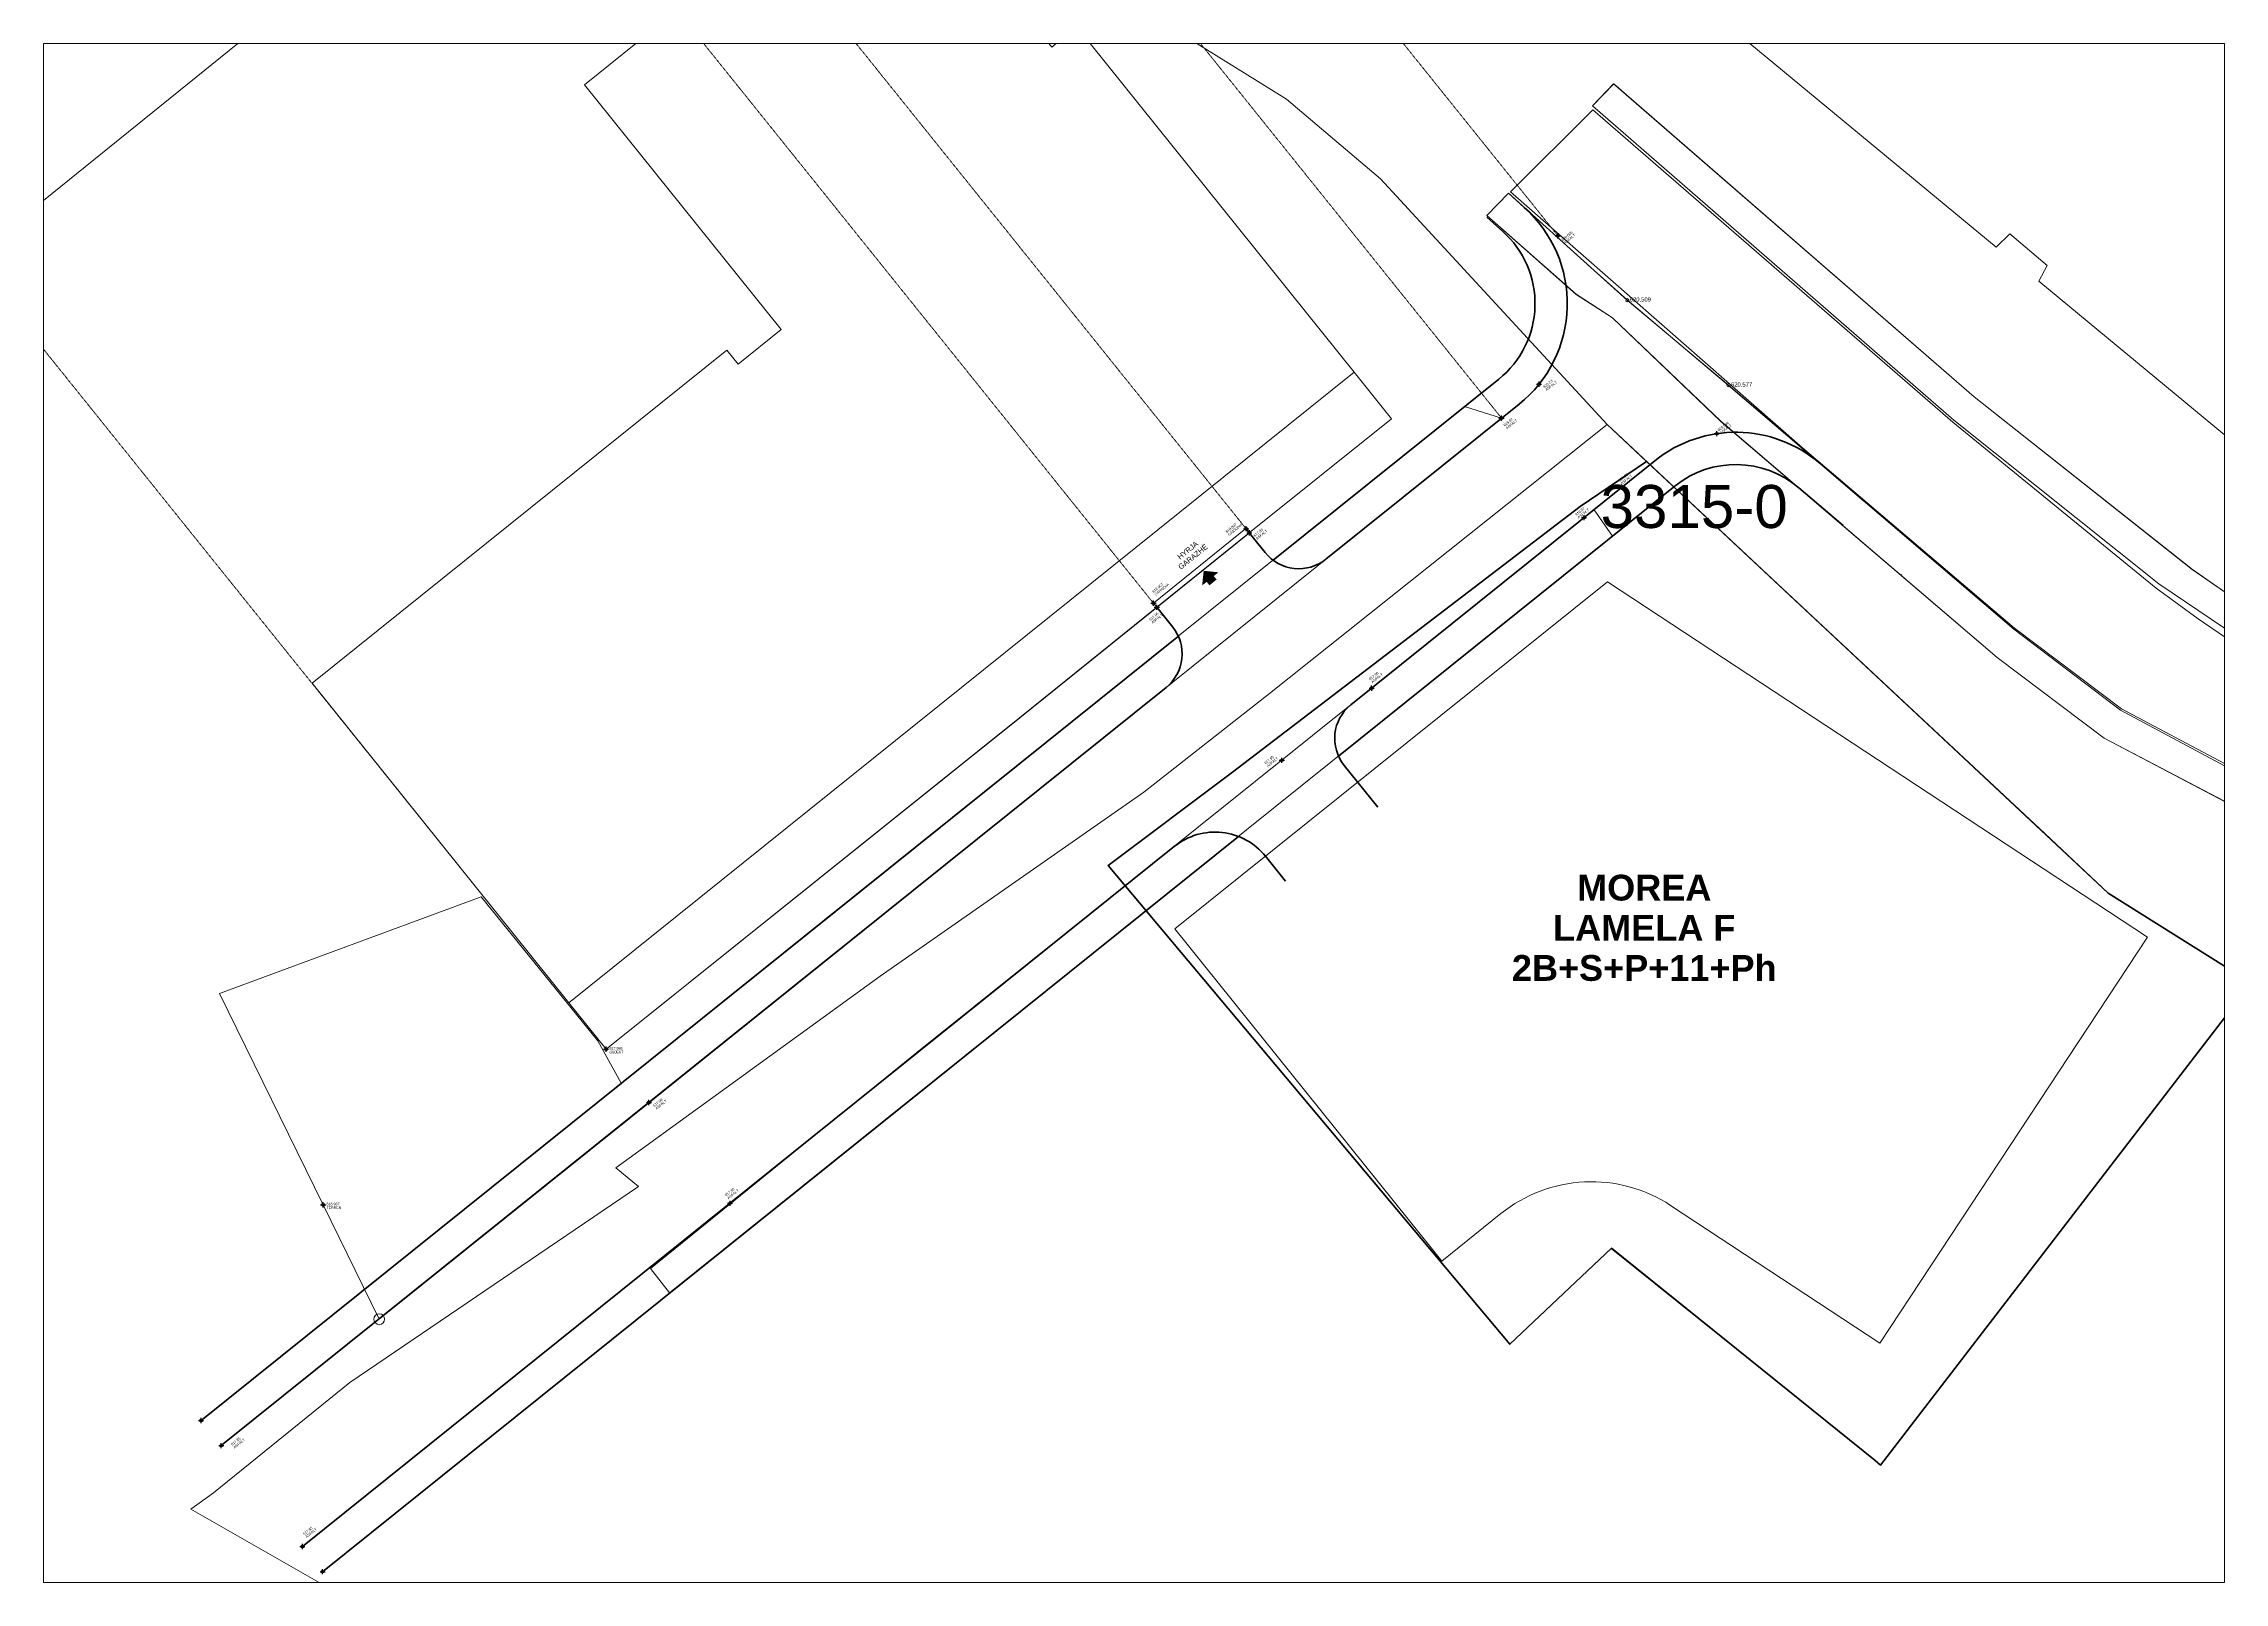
# Paper-space layout 'Layout1' of a CAD drawing. Header units: metres, sheet in millimetres. Extents: x 0 to 418, y 0 to 295.
# The model-space entities are those that its viewports show. They can reach past a viewport. Long polylines and large blocks are cut down to what shows.
import ezdxf

# ---------------------------------------------------------------- set-up
doc = ezdxf.new("R2010")
doc.units = ezdxf.units.M
doc.header["$PDMODE"] = 32
doc.header["$PDSIZE"] = 0.5
doc.linetypes.add('DASHED', pattern=[0.75, 0.5, -0.25])
for name, color, linetype, lineweight, true_color in [('A - Fleta_Pen_No__102', 7, 'Continuous', 13, 0xcccccc), ('A - Rrugë_Pen_No__82', 7, 'Continuous', 0, 0xaaaaaa), ('A - Zonimi_Pen_No__103', 7, 'Continuous', 13, 0xffcc99), ('Drawing & Figure_Pen_No__108', 7, 'Continuous', 13, 0xfd8379), ('Drawing & Figure_Pen_No__155', 7, 'Continuous', 20, 0xa86b51), ('Drawing & Figure_Pen_No__86', 7, 'Continuous', 20, 0x5555ff)]:
    doc.layers.add(name, color=color, linetype=linetype, lineweight=lineweight, true_color=true_color)
for name, color, linetype, lineweight in [('A - Rrugë_Pen_No__6', 5, 'Continuous', 35), ('A- Ndertesat_Pen_No__101', 252, 'Continuous', 13), ('Asfallt', 97, 'Continuous', 0), ('Drawing & Figure_Pen_No__1', 7, 'Continuous', 13), ('Drawing & Figure_Pen_No__134', 255, 'Continuous', 0), ('Drawing & Figure_Pen_No__15', 214, 'Continuous', 25), ('Drawing & Figure_Pen_No__55', 214, 'Continuous', 25), ('Drawing & Figure_Pen_No__6', 5, 'Continuous', 35), ('Drawing & Figure_Pen_No__7', 7, 'Continuous', 35), ('etazha', 7, 'Continuous', 0), ('garazha', 134, 'Continuous', 0), ('Nr Parceles Baze', 7, 'Continuous', 0), ('objekt ekzistues', 1, 'Continuous', 0), ('parcela', 7, 'Continuous', 0), ('Parcela Fqinje', 251, 'Continuous', 0), ('rruga_matjet', 45, 'Continuous', 0), ('rruga_projekt_betimi', 110, 'Continuous', 0), ('Themel pllaka o3 ferizaj pikat', 30, 'Continuous', 0), ('trotuar', 155, 'Continuous', 0)]:
    doc.layers.add(name, color=color, linetype=linetype, lineweight=lineweight)
doc.styles.add('GENERATED_STYLE_1', font='arialbd.ttf')
doc.styles.add('GENERATED_STYLE_2', font='GOTHIC.TTF')
doc.styles.get("Standard").update_dxf_attribs({"font": 'arial.ttf'})

# ---------------------------------------------------------------- blocks, each defined once
blk = doc.blocks.new('A$C3BCD52F3')
at = {"layer": 'A - Zonimi_Pen_No__103', "linetype": 'Continuous', "lineweight": 0, "true_color": 0xbf9972}
blk.add_hatch(color=33, dxfattribs=at).paths.add_polyline_path([(61643, 53354), (61153, 53838), (60669, 53349), (60939, 53350), (60940, 53143), (61367, 53145), (61366, 53352)])
at = {"layer": 'A - Rrugë_Pen_No__6', "color": 5, "linetype": 'Continuous', "lineweight": 35, "flags": 128}
for points in [[(55080, 40203), (55080, 41697, 0.4142136), (52080, 44697), (94, 44702)], [(60582, 40203), (60580, 42696, -0.4141833), (62580, 44696), (80706, 44696, -0.3606592), (86602, 39807), (87103, 37147)], [(60645, 43196), (80706, 43196, -0.3606592), (85128, 39529), (85629, 36870)]]:
    blk.add_lwpolyline(points, format="xyb", dxfattribs=at)
blk.add_lwpolyline([(54673, 43197), (94, 43202)], dxfattribs=at)
at = {"layer": 'A- Ndertesat_Pen_No__101', "color": 252, "linetype": 'Continuous', "lineweight": 13, "flags": 128}
blk.add_lwpolyline([(25579, 56657), (72386, 56661), (72388, 77235), (70897, 77235), (70903, 89470), (52866, 89472), (52871, 74873), (50301, 74876), (50302, 75720), (25583, 75711)], close=True, dxfattribs=at)
at = {"layer": 'Drawing & Figure_Pen_No__1', "color": 7, "linetype": 'Continuous', "lineweight": 13, "flags": 128}
for points in [[(25577, 53892), (25579, 56657)], [(72386, 56661), (72386, 53879)], [(25577, 53892), (50203, 53865), (58393, 53877)], [(58392, 54127), (63915, 54138)], [(58393, 53877), (58392, 54127)], [(63915, 53888), (72386, 53879)]]:
    blk.add_lwpolyline(points, dxfattribs=at)
at = {"layer": 'Drawing & Figure_Pen_No__108', "color": 11, "linetype": 'DASHED', "lineweight": 13, "true_color": 0xfd8379, "flags": 128}
for points in [[(25577, 54127), (25577, 101152)], [(58392, 54127), (58392, 101152)], [(63915, 54127), (63915, 101152)], [(76389, 50702), (76389, 101152)], [(83739, 55580), (83739, 101152)]]:
    blk.add_lwpolyline(points, dxfattribs=at)
at = {"layer": 'Drawing & Figure_Pen_No__134', "color": 255, "linetype": 'Continuous', "lineweight": 0, "flags": 128}
blk.add_lwpolyline([(63915, 53888), (58393, 53877)], dxfattribs=at)
at = {"layer": 'Drawing & Figure_Pen_No__15', "color": 214, "linetype": 'Continuous', "lineweight": 25}
for p, q in [((10700, 56560), (10888, 56410)), ((10719, 56391), (10869, 56578)), ((83645, 55749), (83832, 55598)), ((83664, 55580), (83814, 55767)), ((25484, 53967), (25671, 53817)), ((25502, 53798), (25652, 53986)), ((58299, 54202), (58486, 54052)), ((58299, 53952), (58486, 53802)), ((58317, 54034), (58467, 54221)), ((58317, 53784), (58468, 53971)), ((63821, 54202), (64008, 54052)), ((63822, 53963), (64009, 53813)), ((63840, 54034), (63990, 54221)), ((63840, 53794), (63991, 53981)), ((1, 52295), (188, 52145)), ((20, 52127), (170, 52314)), ((1, 50795), (188, 50645)), ((19, 50627), (169, 50814)), ((25484, 50787), (25671, 50637)), ((25502, 50618), (25652, 50806)), ((76296, 50777), (76483, 50626)), ((76314, 50608), (76464, 50795)), ((78645, 50918), (78832, 50768)), ((78664, 50749), (78814, 50936)), ((0, 44777), (187, 44627)), ((19, 44609), (169, 44796)), ((25484, 44771), (25671, 44621)), ((25502, 44602), (25652, 44789)), ((58374, 44771), (58561, 44621)), ((58393, 44602), (58543, 44789)), ((63728, 44771), (63915, 44621)), ((63747, 44602), (63897, 44789)), ((76389, 44771), (76576, 44621)), ((76407, 44602), (76558, 44789)), ((78645, 44771), (78832, 44621)), ((78664, 44602), (78814, 44789)), ((83645, 43948), (83832, 43798)), ((83664, 43779), (83814, 43966)), ((0, 43277), (187, 43127)), ((18, 43109), (169, 43296))]:
    blk.add_line(p, q, dxfattribs=at)
for centre in [(10794, 56485), (83739, 55673), (25577, 53892), (58392, 54127), (58393, 53877), (63915, 54127), (63915, 53888), (95, 52220), (94, 50720), (25577, 50712), (76389, 50702), (78739, 50843), (94, 44702), (25577, 44696), (58468, 44696), (63822, 44696), (76483, 44696), (78739, 44696), (83739, 43873), (94, 43202)]:
    blk.add_circle(centre, 60, dxfattribs=at)
at = {"layer": 'Drawing & Figure_Pen_No__155', "color": 35, "linetype": 'Continuous', "lineweight": 20, "true_color": 0xa86b51, "flags": 128}
for points in [[(106397, 3260), (101459, 11654), (97162, 20239), (96592, 21637), (95370, 25573), (92714, 37461), (88777, 59377), (90183, 59559), (94129, 37729), (97006, 25118), (97562, 23235), (98611, 20755), (102779, 12334), (107724, 3900)], [(101086, 695), (99979, 0), (94393, 9577), (92468, 13361), (88900, 21571), (87374, 27611), (84236, 44207), (83337, 51111), (82697, 53021), (81762, 58476), (83186, 58652), (84043, 53360), (84378, 51315), (85569, 45288), (88800, 28143), (90308, 22106), (93889, 13678), (95797, 9913)]]:
    blk.add_lwpolyline(points, close=True, dxfattribs=at)
at = {"layer": 'Drawing & Figure_Pen_No__155', "color": 35, "linetype": 'Continuous', "lineweight": 20, "true_color": 0xa86b51}
for centre in [(84378, 51315), (85569, 45288)]:
    blk.add_circle(centre, 75, dxfattribs=at)
at = {"layer": 'Drawing & Figure_Pen_No__6', "color": 5, "linetype": 'Continuous', "lineweight": 35, "flags": 128}
for points in [[(63915, 53888), (63915, 52702, 0.4142136), (65914, 50701), (77426, 50698, 0.4631223), (83348, 57676), (83186, 58652)], [(63975, 52202), (77426, 52198, 0.4631223), (81868, 57431), (81706, 58407)], [(58393, 53877), (58393, 52702, -0.4143074), (56392, 50702), (94, 50720)]]:
    blk.add_lwpolyline(points, format="xyb", dxfattribs=at)
for points in [[(63915, 53888), (63915, 54138)], [(58333, 52202), (95, 52220)]]:
    blk.add_lwpolyline(points, dxfattribs=at)
at = {"layer": 'Drawing & Figure_Pen_No__7', "color": 7, "linetype": 'Continuous', "lineweight": 35}
blk.add_lwpolyline([(87170, 8430), (76967, 5948), (59633, 1731), (59573, 2056), (56197, 17418), (49728, 16892), (49105, 45933), (56342, 45698), (76655, 45209), (80377, 44918), (83966, 19834), (84538, 15837), (86816, 9235)], close=True, dxfattribs=at)
at = {"layer": 'Drawing & Figure_Pen_No__86', "color": 173, "linetype": 'Continuous', "lineweight": 20, "true_color": 0x5555ff, "flags": 128}
blk.add_lwpolyline([(63915, 101102), (58392, 101102), (25577, 101002)], dxfattribs=at)
at = {"layer": 'A - Fleta_Pen_No__102', "color": 254, "linetype": 'Continuous', "lineweight": 13, "true_color": 0xcccccc, "insert": (61172, 54531), "char_height": 245, "attachment_point": 8, "line_spacing_factor": 0.950827, "style": 'GENERATED_STYLE_2'}
blk.add_mtext('\\A1;HYRJA\\PGARAZHË', dxfattribs=at)
at = {"layer": 'Drawing & Figure_Pen_No__15', "color": 214, "linetype": 'Continuous', "lineweight": 25, "char_height": 120, "attachment_point": 7, "rotation": 321.22398, "style": 'GENERATED_STYLE_1'}
for s, insert in [('\\A1;{\\fArial|b0|i0|c0|p34;TERREN}', (10794, 56233)), ('\\A1;{\\fArial|b0|i0|c0|p34;616.987}', (10899, 56365)), ('\\A1;{\\fArial|b0|i0|c0|p34;OBJEKT}', (25575, 53637)), ('\\A1;{\\fArial|b0|i0|c0|p34;617.986}', (25683, 53772))]:
    blk.add_mtext(s, dxfattribs=dict(at, insert=insert))
at = {"layer": 'Drawing & Figure_Pen_No__155', "color": 35, "linetype": 'Continuous', "lineweight": 20, "true_color": 0xa86b51, "char_height": 195, "attachment_point": 7, "rotation": 321.22398, "style": 'GENERATED_STYLE_1'}
for s, insert in [('\\A1;{\\fArial|b0|i0|c0|p34;620.509}', (84426, 51195)), ('\\A1;{\\fArial|b0|i0|c0|p34;620.577}', (85617, 45168))]:
    blk.add_mtext(s, dxfattribs=dict(at, insert=insert))
at = {"layer": 'Drawing & Figure_Pen_No__55', "color": 214, "linetype": 'Continuous', "lineweight": 25, "char_height": 120, "attachment_point": 7, "style": 'GENERATED_STYLE_1'}
for s, insert in [('\\A1;{\\fArial|b0|i0|c0|p34;ASFALT}', (83758, 55158)), ('\\A1;{\\fArial|b0|i0|c0|p34;620.586}', (83758, 55331)), ('\\A1;{\\fArial|b0|i0|c0|p34;618.007}', (58688, 54493)), ('\\A1;{\\fArial|b0|i0|c0|p34;GARAZHA}', (58688, 54320)), ('\\A1;{\\fArial|b0|i0|c0|p34;618.007}', (63089, 54524)), ('\\A1;{\\fArial|b0|i0|c0|p34;GARAZHA}', (63089, 54352)), ('\\A1;{\\fArial|b0|i0|c0|p34;ASFALT}', (57760, 53399)), ('\\A1;{\\fArial|b0|i0|c0|p34;617.95}', (57760, 53571)), ('\\A1;{\\fArial|b0|i0|c0|p34;ASFALT}', (63989, 53399)), ('\\A1;{\\fArial|b0|i0|c0|p34;617.95}', (63989, 53571)), ('\\A1;{\\fArial|b0|i0|c0|p34;ASFALT}', (487, 50218)), ('\\A1;{\\fArial|b0|i0|c0|p34;617.85}', (487, 50390)), ('\\A1;{\\fArial|b0|i0|c0|p34;ASFALT}', (25636, 50218)), ('\\A1;{\\fArial|b0|i0|c0|p34;617.90}', (25636, 50390)), ('\\A1;{\\fArial|b0|i0|c0|p34;ASFALT}', (76257, 50128)), ('\\A1;{\\fArial|b0|i0|c0|p34;619.87}', (76257, 50300)), ('\\A1;{\\fArial|b0|i0|c0|p34;ASFALT}', (78808, 50367)), ('\\A1;{\\fArial|b0|i0|c0|p34;620.23}', (78808, 50539)), ('\\A1;{\\fArial|b0|i0|c0|p34;ASFALT}', (487, 44879)), ('\\A1;{\\fArial|b0|i0|c0|p34;617.85}', (487, 45052)), ('\\A1;{\\fArial|b0|i0|c0|p34;ASFALT}', (25636, 44879)), ('\\A1;{\\fArial|b0|i0|c0|p34;617.90}', (25636, 45052)), ('\\A1;{\\fArial|b0|i0|c0|p34;ASFALT}', (57760, 44841)), ('\\A1;{\\fArial|b0|i0|c0|p34;617.95}', (57760, 45014)), ('\\A1;{\\fArial|b0|i0|c0|p34;ASFALT}', (63989, 44841)), ('\\A1;{\\fArial|b0|i0|c0|p34;617.95}', (63989, 45014)), ('\\A1;{\\fArial|b0|i0|c0|p34;ASFALT}', (76257, 44804)), ('\\A1;{\\fArial|b0|i0|c0|p34;619.87}', (76257, 44977)), ('\\A1;{\\fArial|b0|i0|c0|p34;ASFALT}', (78808, 44780)), ('\\A1;{\\fArial|b0|i0|c0|p34;620.23}', (78808, 44953)), ('\\A1;{\\fArial|b0|i0|c0|p34;ASFALT}', (83872, 43717)), ('\\A1;{\\fArial|b0|i0|c0|p34;620.586}', (83872, 43889))]:
    blk.add_mtext(s, dxfattribs=dict(at, insert=insert))

msp = doc.modelspace()

# ---------------------------------------------------------------- linework, layer by layer
at = {"layer": 'A - Rrugë_Pen_No__82', "color": 253, "linetype": 'Continuous', "true_color": 0xaaaaaa}
msp.add_lwpolyline([(7511997.71, 4692350), (7511997.71, 4692350.01)], dxfattribs=at)
at = {"layer": 'Asfallt'}
msp.add_polyline3d([(7512032.13, 4692338.99, 620.8), (7512022.82, 4692342.56, 620.73), (7512016.03, 4692345.7, 620.72), (7512013.89, 4692346.3, 620.68), (7512011.49, 4692347.94, 620.72), (7512009.54, 4692349.37, 620.64), (7512000.09, 4692357.08, 620.65), (7511983.36, 4692371.6, 620.63), (7511979.54, 4692367.79, 620.54), (7511993.11, 4692355.88, 620.49), (7512002.95, 4692347.51, 620.55), (7512007.93, 4692343.75, 620.61), (7512015.97, 4692339.48, 620.7), (7512019.79, 4692337.69, 620.72), (7512029.74, 4692333.84, 620.71), (7512032.13, 4692338.99, 620.8)], dxfattribs=at)
at = {"layer": 'garazha'}
msp.add_polyline3d([(7511967.4, 4692351.94, 618.01), (7511963.1, 4692348.47, 618.01)], dxfattribs=at)
at = {"layer": 'objekt ekzistues'}
msp.add_polyline3d([(7511937.51, 4692327.93, 617.99), (7511956.73, 4692343.33, 617.99), (7511963.1, 4692348.47, 618.01)], dxfattribs=at)
at = {"layer": 'parcela', "elevation": 609.75}
msp.add_lwpolyline([(7512014, 4692331.06), (7512007.6, 4692322.74), (7511996.73, 4692308.59), (7511996.48, 4692308.81), (7511984.22, 4692318.67), (7511979.51, 4692314.21), (7511960.84, 4692336.46), (7511966.63, 4692340.81), (7511982.77, 4692353.15), (7511985.85, 4692355.25), (7512004.36, 4692337.95), (7512007.31, 4692335.19), (7512013.22, 4692331.47), (7512014, 4692331.06)], dxfattribs=at)
at = {"layer": 'Parcela Fqinje', "elevation": 609.75, "flags": 128}
for points in [[(7511989.32, 4692375.78), (7512002.11, 4692365.21), (7512002.73, 4692365.84), (7512004.48, 4692364.37), (7512004.09, 4692363.64), (7512019.17, 4692351.12)], [(7512100.15, 4692320.53), (7512099.37, 4692321.11), (7512090.4, 4692328.33), (7512084.23, 4692331.22), (7512078.21, 4692330.16), (7512066.38, 4692329.08), (7512056.28, 4692327.07), (7512044.93, 4692326.93), (7512038.19, 4692326.94), (7512031.28, 4692327.61), (7512025.23, 4692326.98), (7512017.28, 4692329.36), (7512013.22, 4692331.47), (7512007.31, 4692335.19), (7511984.02, 4692356.97), (7511973.49, 4692368.39), (7511969.12, 4692372.1), (7511960.9, 4692377.2)], [(7511927.02, 4692301.51), (7511918.21, 4692306.55), (7511919.27, 4692307.31), (7511925.6, 4692312.43), (7511939.02, 4692321.55), (7511937.96, 4692322.42), (7511950.25, 4692331.33), (7511962.5, 4692339.88), (7511968.34, 4692344.46), (7511984.02, 4692356.97), (7511985.85, 4692355.25)]]:
    msp.add_lwpolyline(points, dxfattribs=at)
at = {"layer": 'rruga_matjet'}
msp.add_polyline3d([(7511977.39, 4692357.81, 619.84), (7511947.66, 4692333.94, 617.36), (7511938.21, 4692326.35, 617.26), (7511937.12, 4692328.32, 617.48), (7511931.71, 4692335.01, 617.51), (7511919.54, 4692330.52, 617.12), (7511924.36, 4692320.69, 616.99), (7511926.97, 4692315.38, 616.99), (7511938.67, 4692324.77, 617.22), (7511948.57, 4692332.72, 617.37), (7511979.12, 4692357.26, 619.88)], close=True, dxfattribs=at)
msp.add_polyline3d([(7511939.57, 4692317.73, 616.94), (7511940.46, 4692316.6, 616.99), (7511952.84, 4692326.55, 617.18), (7511984.28, 4692351.78, 619.85), (7511983.42, 4692353.01, 619.85), (7511951.95, 4692327.77, 617.21), (7511939.57, 4692317.73, 616.94)], dxfattribs=at)
msp.add_point((7511926.97, 4692315.38, 616.99), dxfattribs=at)
at = {"layer": 'Themel pllaka o3 ferizaj pikat', "elevation": 609.75, "flags": 128}
msp.add_lwpolyline([(7512009.13, 4692333.14), (7511999.07, 4692317.85), (7511996.7, 4692314.26), (7511986.97, 4692320.67, 0.158744), (7511982.97, 4692321.76, 0.158634), (7511979.09, 4692320.29), (7511976.34, 4692318.08), (7511974.78, 4692320.03), (7511963.94, 4692333.52), (7511984.04, 4692349.66)], format="xyb", close=True, dxfattribs=at)
at = {"layer": 'trotuar'}
msp.add_polyline3d([(7512032.23, 4692339.07, 620.89), (7512023.12, 4692342.52, 620.85), (7512014.39, 4692346.53, 620.81), (7512013.08, 4692347.26, 620.8), (7512009.66, 4692349.56, 620.77), (7512000.14, 4692357.17, 620.72), (7511983.35, 4692371.79, 620.77), (7511984.33, 4692372.81, 620.79), (7512001.08, 4692358.26, 620.75), (7512011.22, 4692350.23, 620.87), (7512012.83, 4692349.11, 620.87), (7512015.2, 4692347.83, 620.87), (7512023.72, 4692343.88, 620.96), (7512032.86, 4692340.4, 620.98)], close=True, dxfattribs=at)
msp.add_polyline3d([(7512029.69, 4692333.75, 620.82), (7512029.27, 4692332.51, 620.86), (7512018.91, 4692336.48, 620.53), (7512015.04, 4692338.22, 620.59), (7512007.12, 4692342.39, 620.71), (7512002.15, 4692346.14, 620.7), (7511989.31, 4692357.12, 620.52), (7511984.28, 4692361.93, 620.43), (7511982.59, 4692363.02, 620.66), (7511978.44, 4692366.69, 620.71), (7511979.44, 4692367.72, 620.68), (7511983.42, 4692364.13, 620.64), (7511984.97, 4692362.75, 620.51), (7511989.67, 4692358.79, 620.58), (7512002.92, 4692347.45, 620.65), (7512007.88, 4692343.69, 620.67), (7512015.95, 4692339.36, 620.74), (7512019.8, 4692337.62, 620.75), (7512029.69, 4692333.75, 620.82)], dxfattribs=at)

# ---------------------------------------------------------------- block references
at = {"layer": 'rruga_projekt_betimi', "xscale": 0.001, "yscale": 0.001, "zscale": 0.001, "rotation": 38.77602069494476}
msp.add_blockref('A$C3BCD52F3', (7511951.32, 4692269.9, 609.75), dxfattribs=at)

# ---------------------------------------------------------------- texts
at = {"layer": 'etazha', "color": 0, "insert": (7511985.75, 4692331.09, 617), "char_height": 1.2, "attachment_point": 8, "line_spacing_factor": 0.933377, "style": 'GENERATED_STYLE_1'}
msp.add_mtext('\\A1;MOREA\\PLAMELA F\\P2B+S+P+11+Ph', dxfattribs=at)
at = {"layer": 'Nr Parceles Baze'}
msp.add_text('3315-0', height=2, dxfattribs=at).set_placement((7511983.72, 4692352.16, 617))

psp = doc.layouts.get("Layout1")

# ---------------------------------------------------------------- viewports
at = {"layer": '0', "view_target_point": (7512012.67, 4692376.23)}
psp.add_viewport(center=(209.16, 147.64), size=(418.27, 295.2942), view_center_point=(-50.63, -37.32), view_height=71.5411, dxfattribs=at)

doc.saveas('drawing.dxf')
